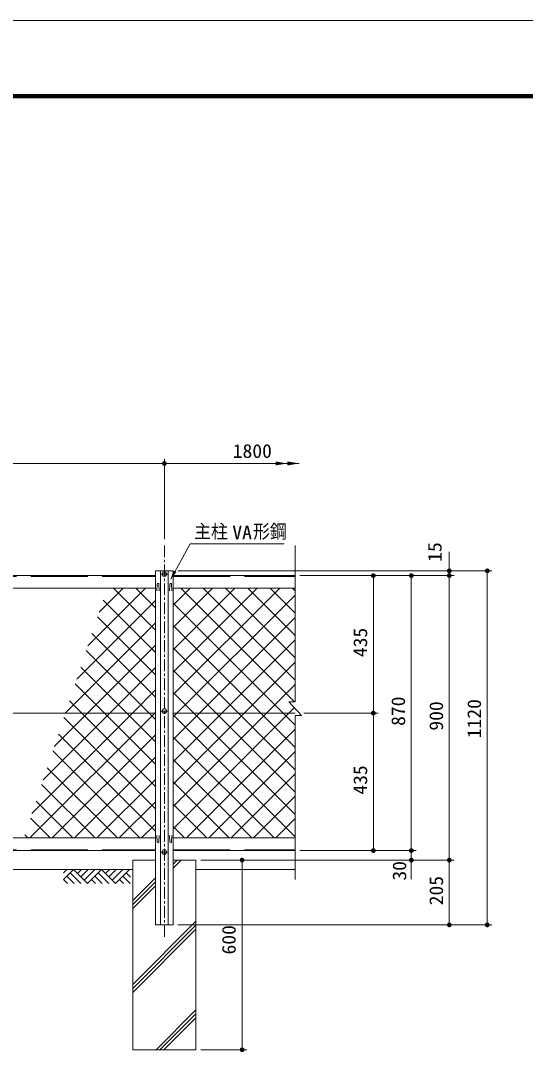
# Model space of a CAD drawing. Units: millimetres, scale not verified. Extents: x -4455 to 4455, y -3150 to 3150.
# Drawn here: x -1971 to -376, y -116 to 3150 of the extents above; entities that cross this region are included whole.
import ezdxf
from ezdxf.enums import TextEntityAlignment as Align

# ---------------------------------------------------------------- set-up
doc = ezdxf.new("R2010")
doc.units = ezdxf.units.MM
doc.header["$LTSCALE"] = 30
doc.linetypes.add('DASHED', pattern=[7.5, 6, -1.5])
doc.linetypes.add('USER1', pattern=[2, 1.25, -0.25, 0.25, -0.25])
for name, color, linetype, lineweight in [('0-1_SUNPOU', 1, 'Continuous', 18), ('0-2_6文字', 7, 'Continuous', 9), ('0-3_4基礎', 4, 'Continuous', 18), ('0-4_5寸法', 1, 'Continuous', 18), ('0-5_1部材', 7, 'Continuous', 18), ('0-6_GL', 7, 'Continuous', 9), ('0-7_中心線', 1, 'USER1', 18), ('0-8_8部品', 7, 'Continuous', 9), ('0-9_0', 1, 'Continuous', 18), ('0-A_2網', 4, 'Continuous', 18), ('0-E_D-TTL', 7, 'Continuous', 9)]:
    doc.layers.add(name, color=color, linetype=linetype, lineweight=lineweight)
doc.styles.add('ＭＳ ゴシック', font='')
doc.styles.get('ＭＳ ゴシック').set_extended_font_data('MS Gothic')

# ---------------------------------------------------------------- blocks, each defined once
blk = doc.blocks.new('M1')
at = {"layer": '0-1_SUNPOU'}
blk.add_line((-7.5, 0), (-57.86, 0), dxfattribs=at)
for points in [[(0, 0), (-7.5, 0), (-7.44, 0.94)], [(0, 0), (-7.44, -0.94), (-7.5, 0)], [(0, 0), (-7.44, 0.94), (-7.26, 1.87)], [(0, 0), (-7.26, -1.87), (-7.44, -0.94)], [(0, 0), (-7.26, 1.87), (-6.97, 2.76)], [(0, 0), (-6.97, -2.76), (-7.26, -1.87)], [(0, 0), (-6.97, 2.76), (-6.57, 3.61)], [(0, 0), (-6.57, -3.61), (-6.97, -2.76)], [(0, 0), (-6.57, 3.61), (-6.07, 4.41)], [(0, 0), (-6.07, -4.41), (-6.57, -3.61)], [(0, 0), (-6.07, 4.41), (-5.47, 5.13)], [(0, 0), (-5.47, -5.13), (-6.07, -4.41)], [(0, 0), (-5.47, 5.13), (-4.78, 5.78)], [(0, 0), (-4.78, -5.78), (-5.47, -5.13)], [(0, 0), (-4.78, 5.78), (-4.02, 6.33)], [(0, 0), (-4.02, -6.33), (-4.78, -5.78)], [(0, 0), (-4.02, 6.33), (-3.19, 6.79)], [(0, 0), (-3.19, -6.79), (-4.02, -6.33)], [(0, 0), (-3.19, 6.79), (-2.32, 7.13)], [(0, 0), (-2.32, -7.13), (-3.19, -6.79)], [(0, 0), (-2.32, 7.13), (-1.41, 7.37)], [(0, 0), (-1.41, -7.37), (-2.32, -7.13)], [(0, 0), (-1.41, 7.37), (-0.47, 7.49)], [(0, 0), (-0.47, -7.49), (-1.41, -7.37)], [(0, 0), (-0.47, 7.49), (0.47, 7.49)], [(0, 0), (0.47, -7.49), (-0.47, -7.49)], [(0, 0), (0.47, 7.49), (1.41, 7.37)], [(0, 0), (1.41, 7.37), (2.32, 7.13)], [(0, 0), (2.32, 7.13), (3.19, 6.79)], [(0, 0), (3.19, 6.79), (4.02, 6.33)], [(0, 0), (4.02, 6.33), (4.78, 5.78)], [(0, 0), (4.78, 5.78), (5.47, 5.13)], [(0, 0), (5.47, 5.13), (6.07, 4.41)], [(0, 0), (6.07, 4.41), (6.57, 3.61)], [(0, 0), (6.57, 3.61), (6.97, 2.76)], [(0, 0), (6.97, 2.76), (7.26, 1.87)], [(0, 0), (7.26, 1.87), (7.44, 0.94)], [(0, 0), (7.44, 0.94), (7.5, 0)], [(0, 0), (1.41, -7.37), (0.47, -7.49)], [(0, 0), (2.32, -7.13), (1.41, -7.37)], [(0, 0), (3.19, -6.79), (2.32, -7.13)], [(0, 0), (4.02, -6.33), (3.19, -6.79)], [(0, 0), (4.78, -5.78), (4.02, -6.33)], [(0, 0), (5.47, -5.13), (4.78, -5.78)], [(0, 0), (6.07, -4.41), (5.47, -5.13)], [(0, 0), (6.57, -3.61), (6.07, -4.41)], [(0, 0), (6.97, -2.76), (6.57, -3.61)], [(0, 0), (7.26, -1.87), (6.97, -2.76)], [(0, 0), (7.44, -0.94), (7.26, -1.87)], [(0, 0), (7.5, 0), (7.44, -0.94)]]:
    blk.add_solid(points, dxfattribs=at)
blk = doc.blocks.new('GL-マーク')
at = {"layer": '0-9_0'}
for p, q in [((-418.12, -21.21), (-396.91, 0)), ((-418.12, -63.64), (-354.48, 0)), ((-354.48, 0), (-265.86, -88.62)), ((-304.52, 0), (-329.5, -24.98)), ((-262.09, 0), (-308.29, -46.2)), ((-219.67, 0), (-287.08, -67.41)), ((-177.24, 0), (-265.86, -88.62)), ((-177.24, 0), (-88.62, -88.62)), ((-127.28, 0), (-152.26, -24.98)), ((-84.85, 0), (-131.05, -46.19)), ((-42.43, 0), (-109.83, -67.41)), ((0, 0), (-88.62, -88.62)), ((-418.12, -63.64), (-393.14, -88.62)), ((-396.91, -42.43), (-350.71, -88.62)), ((-375.7, -21.21), (-308.29, -88.62)), ((-240.88, -63.64), (-215.9, -88.62)), ((-219.67, -42.43), (-173.47, -88.62)), ((-198.45, -21.21), (-131.05, -88.62)), ((-38.66, -88.62), (-63.64, -63.64)), ((3.77, -88.62), (-42.43, -42.43)), ((4.99, -47.42), (-21.21, -21.21))]:
    blk.add_line(p, q, dxfattribs=at)

msp = doc.modelspace()

# ---------------------------------------------------------------- linework, layer by layer
at = {"layer": '0-2_6文字'}
msp.add_lwpolyline([(-1137.62, 1495.48), (-1435.3, 1495.48), (-1496.65, 1383.97)], dxfattribs=at)
msp.add_solid([(-1497.62, 1382.22), (-1487.72, 1411.02), (-1478.59, 1405.99)], dxfattribs=at)
at = {"layer": '0-3_4基礎', "color": 7, "lineweight": 9}
for p, q in [((-1616.68, 494.92), (-1616.68, -105.08)), ((-1616.68, 494.92), (-1544.68, 494.92)), ((-1488.68, 494.92), (-1416.68, 494.92)), ((-1416.68, 494.92), (-1416.68, -105.08)), ((-1616.68, -105.08), (-1416.68, -105.08))]:
    msp.add_line(p, q, dxfattribs=at)
at = {"layer": '0-3_4基礎'}
for p, q in [((-1488.68, 469.8), (-1463.56, 494.92)), ((-1488.68, 482.3), (-1476.06, 494.92)), ((-1488.68, 494.8), (-1488.56, 494.92)), ((-1616.68, 366.8), (-1544.68, 438.8)), ((-1616.68, 354.3), (-1544.68, 426.3)), ((-1616.68, 341.8), (-1544.68, 413.8)), ((-1616.68, 101.46), (-1416.68, 301.46)), ((-1616.68, 88.96), (-1416.68, 288.96)), ((-1616.68, 76.46), (-1416.68, 276.46)), ((-1543.01, -105.08), (-1416.68, 21.26)), ((-1530.51, -105.08), (-1416.68, 8.76)), ((-1518.01, -105.08), (-1416.68, -3.74))]:
    msp.add_line(p, q, dxfattribs=at)
at = {"layer": '0-4_5寸法'}
for p, q in [((-616.14, 1439.92), (-616.14, 1469.92)), ((-1473.68, 1409.92), (-481.14, 1409.92)), ((-1473.68, 1409.92), (-601.14, 1409.92)), ((-616.14, 1394.92), (-616.14, 1409.92)), ((-1087.97, 1394.92), (-601.14, 1394.92)), ((-1087.97, 1394.92), (-721.14, 1394.92)), ((-1087.97, 1394.92), (-601.14, 1394.92)), ((-1087.97, 1394.92), (-841.14, 1394.92)), ((-496.14, 319.92), (-496.14, 1379.92)), ((-856.14, 989.92), (-856.14, 1364.92)), ((-736.14, 1364.92), (-736.14, 554.92)), ((-616.14, 1364.92), (-616.14, 524.92)), ((-616.14, 1364.92), (-616.14, 1334.92)), ((-1075.84, 959.92), (-841.14, 959.92)), ((-1075.84, 959.92), (-841.14, 959.92)), ((-856.14, 929.92), (-856.14, 554.92)), ((-736.14, 554.92), (-736.14, 584.92)), ((-1087.97, 524.92), (-721.14, 524.92)), ((-1087.97, 524.92), (-721.14, 524.92)), ((-1087.97, 524.92), (-841.14, 524.92)), ((-736.14, 524.92), (-736.14, 494.92)), ((-1401.68, 494.92), (-601.14, 494.92)), ((-1401.68, 494.92), (-601.14, 494.92)), ((-1401.68, 494.92), (-721.14, 494.92)), ((-1401.68, 494.92), (-1255.85, 494.92)), ((-1270.85, -75.08), (-1270.85, 464.92)), ((-736.14, 464.92), (-736.14, 434.92)), ((-616.14, 464.92), (-616.14, 319.92)), ((-1473.68, 289.92), (-481.14, 289.92)), ((-1473.68, 289.92), (-601.14, 289.92)), ((-1401.68, -105.08), (-1255.85, -105.08))]:
    msp.add_line(p, q, dxfattribs=at)
at = {"layer": '0-5_1部材', "color": 1}
for p, q in [((-1516.68, 1510.18), (-1516.68, 1764.63)), ((-3286.68, 1749.63), (-1546.68, 1749.63)), ((-1512.25, 1749.63), (-1090.1, 1749.63)), ((-1127.6, 1749.63), (-1263.48, 1749.63))]:
    msp.add_line(p, q, dxfattribs=at)
at = {"layer": '0-5_1部材', "color": 4}
for p, q in [((-1102.97, 1490.56), (-1102.97, 995.78)), ((-1122.97, 995.78), (-1082.97, 952.7)), ((-1102.97, 995.78), (-1122.97, 995.78)), ((-1102.97, 952.7), (-1102.97, 433.49)), ((-1102.97, 952.7), (-1082.97, 952.7))]:
    msp.add_line(p, q, dxfattribs=at)
at = {"layer": '0-5_1部材', "lineweight": 9}
for p, q in [((-1544.68, 1409.92), (-1544.68, 289.92)), ((-1544.68, 1409.92), (-1488.68, 1409.92)), ((-1488.68, 1409.92), (-1488.68, 289.92)), ((-3288.68, 1394.92), (-1544.68, 1394.92)), ((-1488.68, 1394.92), (-1102.97, 1394.92)), ((-3288.68, 1354.92), (-1544.68, 1354.92)), ((-1488.68, 1354.92), (-1102.97, 1354.92)), ((-3288.68, 959.92), (-1544.68, 959.92)), ((-1488.68, 959.92), (-1102.97, 959.92)), ((-3288.68, 564.92), (-1544.68, 564.92)), ((-1488.68, 564.92), (-1102.97, 564.92)), ((-3288.68, 524.92), (-1544.68, 524.92)), ((-1488.68, 524.92), (-1102.97, 524.92)), ((-1544.68, 289.92), (-1488.68, 289.92))]:
    msp.add_line(p, q, dxfattribs=at)
at = {"layer": '0-5_1部材', "color": 3}
for p, q in [((-1529.18, 1409.92), (-1529.18, 289.92)), ((-1504.18, 1409.92), (-1504.18, 289.92)), ((-1540.43, 1346.87), (-1539.68, 1367.37)), ((-1532.93, 1346.87), (-1533.68, 1367.37)), ((-1500.43, 1346.87), (-1499.68, 1367.37)), ((-1492.93, 1346.87), (-1493.68, 1367.37)), ((-1540.43, 572.97), (-1539.68, 552.47)), ((-1532.93, 572.97), (-1533.68, 552.47)), ((-1500.43, 572.97), (-1499.68, 552.47)), ((-1492.93, 572.97), (-1493.68, 552.47))]:
    msp.add_line(p, q, dxfattribs=at)
at = {"layer": '0-5_1部材', "color": 1, "linetype": 'DASHED'}
for p, q in [((-3288.68, 1391.92), (-1544.68, 1391.92)), ((-1488.68, 1391.92), (-1102.97, 1391.92)), ((-3288.68, 527.92), (-1544.68, 527.92)), ((-1488.68, 527.92), (-1102.97, 527.92))]:
    msp.add_line(p, q, dxfattribs=at)
at = {"layer": '0-5_1部材', "color": 3}
for centre, start, end in [((-1536.68, 1367.37), 0, 180), ((-1496.68, 1367.37), 0, 180), ((-1536.68, 552.47), 180, 0), ((-1496.68, 552.47), 180, 0)]:
    msp.add_arc(centre, 3, start, end, dxfattribs=at)
at = {"layer": '0-5_1部材', "color": 1}
for points in [[(-1165.1, 1755.88), (-1127.6, 1749.63), (-1165.1, 1743.38)], [(-1127.6, 1755.88), (-1090.1, 1749.63), (-1127.6, 1743.38)]]:
    msp.add_solid(points, dxfattribs=at)
at = {"layer": '0-6_GL'}
for p, q in [((-3216.68, 464.92), (-1616.68, 464.92)), ((-1416.68, 464.92), (-1102.97, 464.92))]:
    msp.add_line(p, q, dxfattribs=at)
at = {"layer": '0-7_中心線'}
msp.add_line((-1516.68, 1490.18), (-1516.68, 250.94), dxfattribs=at)
at = {"layer": '0-8_8部品', "color": 1, "linetype": 'USER1', "lineweight": 18}
for p, q in [((-1530.11, 1399.37), (-1503.23, 1399.37)), ((-1530.12, 966.35), (-1503.23, 966.35)), ((-1530.11, 520.47), (-1503.23, 520.47))]:
    msp.add_line(p, q, dxfattribs=at)
at = {"layer": '0-8_8部品', "color": 3, "lineweight": 18}
for p, q in [((-1522.1, 1395.19), (-1522.93, 1395.19)), ((-1511.25, 1395.19), (-1510.43, 1395.19))]:
    msp.add_line(p, q, dxfattribs=at)
for points in [[(-1508.84, 1399.37), (-1512.76, 1406.16), (-1520.6, 1406.16), (-1524.52, 1399.37), (-1520.6, 1392.58), (-1512.76, 1392.58)], [(-1508.84, 966.35), (-1512.76, 973.14), (-1520.6, 973.14), (-1524.52, 966.35), (-1520.6, 959.56), (-1512.76, 959.56)], [(-1508.84, 520.47), (-1512.76, 513.68), (-1520.6, 513.68), (-1524.52, 520.47), (-1520.6, 527.26), (-1512.76, 527.26)]]:
    msp.add_lwpolyline(points, close=True, dxfattribs=at)
for centre in [(-1516.68, 1399.37), (-1516.68, 966.35), (-1516.68, 520.47)]:
    msp.add_circle(centre, 6.8, dxfattribs=at)
at = {"layer": '0-A_2網'}
for p, q in [((-1758.46, 1172.83), (-1576.36, 1354.92)), ((-1723.13, 1278.86), (-1647.07, 1354.92)), ((-1544.68, 1222.51), (-1677.09, 1354.92)), ((-1544.68, 1293.22), (-1606.38, 1354.92)), ((-1488.68, 1301.19), (-1434.94, 1354.92)), ((-1488.68, 1230.48), (-1364.23, 1354.92)), ((-1488.68, 1159.76), (-1293.52, 1354.92)), ((-1488.68, 1089.05), (-1222.81, 1354.92)), ((-1488.68, 1018.34), (-1152.1, 1354.92)), ((-1105.81, 995.78), (-1464.95, 1354.92)), ((-1102.97, 1063.65), (-1394.24, 1354.92)), ((-1102.97, 1134.36), (-1323.53, 1354.92)), ((-1102.97, 1205.07), (-1252.82, 1354.92)), ((-1102.97, 1275.78), (-1182.11, 1354.92)), ((-1102.97, 1346.49), (-1111.4, 1354.92)), ((-1793.78, 1066.79), (-1544.68, 1315.9)), ((-1544.68, 1151.8), (-1710.29, 1317.41)), ((-1488.68, 947.63), (-1102.97, 1333.33)), ((-1102.97, 922.23), (-1488.68, 1307.93)), ((-1829.1, 960.76), (-1544.68, 1245.19)), ((-1544.68, 1081.09), (-1727.96, 1264.37)), ((-1488.68, 876.92), (-1102.97, 1262.62)), ((-1544.68, 1010.38), (-1745.63, 1211.33)), ((-1102.97, 851.52), (-1488.68, 1237.22)), ((-1488.68, 806.21), (-1102.97, 1191.91)), ((-1564.93, 959.92), (-1763.3, 1158.29)), ((-1759.23, 959.92), (-1544.68, 1174.48)), ((-1102.97, 780.81), (-1488.68, 1166.51)), ((-1488.68, 735.5), (-1102.97, 1121.2)), ((-1635.64, 959.92), (-1780.97, 1105.25)), ((-1688.52, 959.92), (-1544.68, 1103.76)), ((-1102.97, 710.1), (-1488.68, 1095.8)), ((-1706.35, 959.92), (-1798.64, 1052.21)), ((-1488.68, 664.79), (-1102.97, 1050.49)), ((-1617.81, 959.92), (-1544.68, 1033.05)), ((-1102.97, 639.39), (-1488.68, 1025.09)), ((-1777.06, 959.92), (-1816.31, 999.17)), ((-1935.07, 642.66), (-1617.81, 959.92)), ((-1899.75, 748.69), (-1688.52, 959.92)), ((-1864.43, 854.73), (-1759.23, 959.92)), ((-1544.68, 727.53), (-1777.06, 959.92)), ((-1544.68, 798.25), (-1706.35, 959.92)), ((-1544.68, 868.96), (-1635.64, 959.92)), ((-1544.68, 939.67), (-1564.93, 959.92)), ((-1488.68, 594.08), (-1105.64, 977.11)), ((-1102.97, 568.68), (-1488.68, 954.38)), ((-1544.68, 656.82), (-1833.98, 946.13)), ((-1871.39, 564.92), (-1544.68, 891.63)), ((-1544.68, 586.11), (-1851.65, 893.08)), ((-1169.93, 564.92), (-1488.68, 883.67)), ((-1447.12, 564.92), (-1102.97, 909.07)), ((-1594.19, 564.92), (-1869.32, 840.04)), ((-1800.68, 564.92), (-1544.68, 820.92)), ((-1376.41, 564.92), (-1102.97, 838.36)), ((-1664.9, 564.92), (-1886.99, 787)), ((-1240.64, 564.92), (-1488.68, 812.96)), ((-1305.7, 564.92), (-1102.97, 767.65)), ((-1735.61, 564.92), (-1904.66, 733.96)), ((-1729.97, 564.92), (-1544.68, 750.21)), ((-1311.35, 564.92), (-1488.68, 742.25)), ((-1234.99, 564.92), (-1102.97, 696.94)), ((-1806.32, 564.92), (-1922.33, 680.92)), ((-1659.26, 564.92), (-1544.68, 679.5)), ((-1382.06, 564.92), (-1488.68, 671.53)), ((-1877.04, 564.92), (-1940, 627.88)), ((-1164.28, 564.92), (-1102.97, 626.23)), ((-1588.55, 564.92), (-1544.68, 608.79)), ((-1452.77, 564.92), (-1488.68, 600.82)), ((-1947.75, 564.92), (-1957.66, 574.84))]:
    msp.add_line(p, q, dxfattribs=at)
msp.add_lwpolyline([(-1942.1, 564.92), (-1547.1, 959.92), (-1544.68, 962.34)], dxfattribs=at)
at = {"layer": '0-E_D-TTL', "color": 2, "lineweight": 18}
msp.add_lwpolyline([(-4454.85, 3150.21), (4454.85, 3150.21), (4454.85, -3150.21), (-4454.85, -3150.21)], close=True, dxfattribs=at)
at = {"layer": '0-E_D-TTL'}
for points in [[(-4168.47, 2916.87), (4168.47, 2916.87), (4168.47, -2916.87), (-4168.47, -2916.87)], [(-4165.81, 2914.21), (4165.81, 2914.21), (4165.81, -2914.21), (-4165.81, -2914.21)], [(-4163.16, 2911.56), (4163.16, 2911.56), (4163.16, -2911.56), (-4163.16, -2911.56)], [(-4160.51, 2908.91), (4160.51, 2908.91), (4160.51, -2908.91), (-4160.51, -2908.91)], [(-4157.86, 2906.26), (4157.86, 2906.26), (4157.86, -2906.26), (-4157.86, -2906.26)]]:
    msp.add_lwpolyline(points, close=True, dxfattribs=at)

# ---------------------------------------------------------------- block references
at = {"layer": '0-4_5寸法'}
for p, rotation in [((-616.14, 1409.92), 270), ((-496.14, 1409.92), 90), ((-856.14, 1394.92), 90), ((-736.14, 1394.92), 90), ((-616.14, 1394.92), 90), ((-616.14, 1394.92), 90), ((-856.14, 959.92), 270), ((-856.14, 959.92), 90), ((-856.14, 524.92), 270), ((-736.14, 524.92), 270), ((-736.14, 524.92), 270), ((-616.14, 494.92), 270), ((-1270.85, 494.92), 90), ((-736.14, 494.92), 90), ((-616.14, 494.92), 90), ((-616.14, 289.92), 270), ((-496.14, 289.92), 270), ((-1270.85, -105.08), 270)]:
    msp.add_blockref('M1', p, dxfattribs=dict(at, rotation=rotation))
at = {"layer": '0-5_1部材'}
msp.add_blockref('M1', (-1516.68, 1749.63), dxfattribs=at)
at = {"layer": '0-6_GL', "xscale": 0.5, "yscale": 0.5}
msp.add_blockref('GL-マーク', (-1626.57, 464.92), dxfattribs=at)

# ---------------------------------------------------------------- texts
at = {"layer": '0-4_5寸法', "color": 3, "style": 'ＭＳ ゴシック', "width": 1.05}
for s, p in [('15', (-627.39, 1438.45)), ('435', (-862.81, 1136.92)), ('870', (-742.81, 919.42)), ('900', (-622.81, 904.42)), ('1120', (-502.81, 880.42)), ('435', (-862.81, 701.92)), ('30', (-739.1, 430.03)), ('205', (-622.81, 351.92)), ('600', (-1278.19, 196.39))]:
    msp.add_text(s, height=43.33, rotation=90, dxfattribs=at).set_placement(p, align=Align.BOTTOM_LEFT)
at = {"layer": '0-5_1部材', "color": 3, "style": 'ＭＳ ゴシック'}
for s, width, p in [('1800', 1.05, (-1300.56, 1754.17)), ('主柱', 0.9, (-1422.58, 1499.85)), ('VA', 1.05, (-1301.8, 1496.8)), ('形鋼', 0.9, (-1236.11, 1499.85))]:
    msp.add_text(s, height=43.33, dxfattribs=dict(at, width=width)).set_placement(p, align=Align.BOTTOM_LEFT)

doc.saveas('drawing.dxf')
